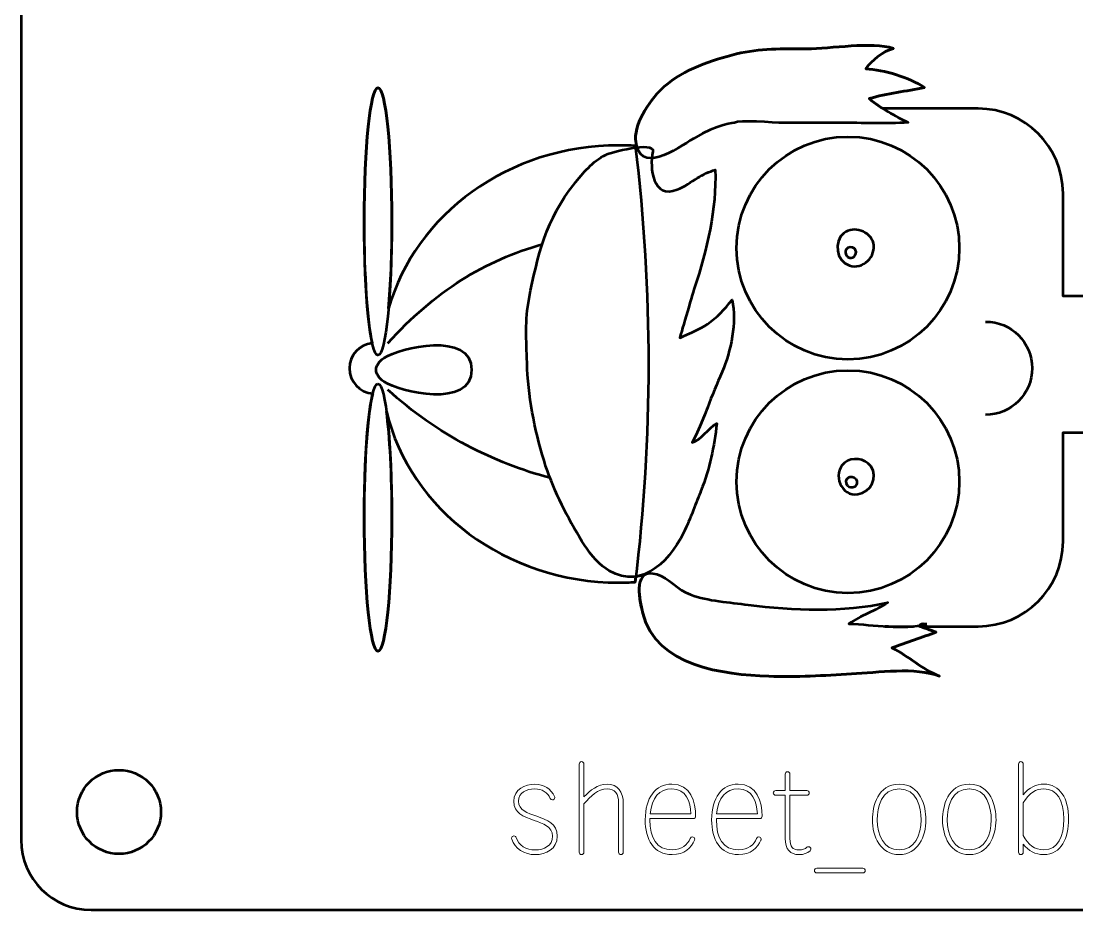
# Model space of a CAD drawing. Header units: centimetres. Extents: x -10.5 to 10.4, y -14.9 to 14.9.
# Drawn here: x -10.5 to -2.95, y -14.95 to -8.59 of the extents above; entities that cross this region are included whole.
import ezdxf

# ---------------------------------------------------------------- set-up
doc = ezdxf.new("R2010")
doc.units = ezdxf.units.CM
doc.header["$MEASUREMENT"] = 0
doc.layers.add('Layer 1', color=7, linetype='Continuous')

msp = doc.modelspace()

# ---------------------------------------------------------------- linework, layer by layer
at = {"layer": 'Layer 1', "lineweight": 53}
msp.add_ellipse((-9.8, -14.25), major_axis=(0, 0.3), ratio=1, dxfattribs=at)
at = {"layer": 'Layer 1', "color": 1, "lineweight": 53}
msp.add_open_spline([(-10.5, -14.45), (-10.5, -14.45), (-10.5, 14.45), (-10.5, 14.45), (-10.5, 14.45), (-10.5, 14.72614), (-10.27614, 14.95), (-10, 14.95), (-10, 14.95), (-10, 14.95), (9.9, 14.95), (9.9, 14.95), (9.9, 14.95), (10.17614, 14.95), (10.4, 14.72614), (10.4, 14.45), (10.4, 14.45), (10.4, 14.45), (10.4, -14.45), (10.4, -14.45), (10.4, -14.45), (10.4, -14.72614), (10.17614, -14.95), (9.9, -14.95), (9.9, -14.95), (9.9, -14.95), (-10, -14.95), (-10, -14.95), (-10, -14.95), (-10.27614, -14.95), (-10.5, -14.72614), (-10.5, -14.45)], degree=3, knots=[0, 0, 0, 0, 0.1111111, 0.1111111, 0.1111111, 0.1111111, 0.2222222, 0.2222222, 0.2222222, 0.2222222, 0.3333333, 0.3333333, 0.3333333, 0.3333333, 0.4444444, 0.4444444, 0.4444444, 0.4444444, 0.5555556, 0.5555556, 0.5555556, 0.5555556, 0.6666667, 0.6666667, 0.6666667, 0.6666667, 0.7777778, 0.7777778, 0.7777778, 0.7777778, 1, 1, 1, 1], dxfattribs=at)
at = {"layer": 'Layer 1', "color": 3, "lineweight": 53}
msp.add_open_spline([(-1.30173, -9.34799), (-1.30173, -9.34799), (-1.30173, -12.74799), (-1.30173, -12.74799), (-1.30173, -12.74799), (-1.30173, -13.02413), (-1.52559, -13.24799), (-1.80173, -13.24799), (-1.80173, -13.24799), (-1.80173, -13.24799), (-2.20173, -13.24799), (-2.20173, -13.24799), (-2.20173, -13.24799), (-2.47787, -13.24799), (-2.70173, -13.02413), (-2.70173, -12.74799), (-2.70173, -12.74799), (-2.70173, -12.74799), (-2.70173, -11.53549), (-2.70173, -11.53549), (-2.70173, -11.53549), (-2.70173, -11.53549), (-3.04872, -11.53549), (-3.04872, -11.53549), (-3.04872, -11.53549), (-3.04872, -11.53549), (-3.04872, -12.31599), (-3.04872, -12.31599), (-3.04872, -12.31599), (-3.04872, -12.64971), (-3.32178, -12.92277), (-3.65549, -12.92277), (-3.65549, -12.92277), (-3.65549, -12.92277), (-4.07274, -12.92277), (-4.07274, -12.92277), (-4.07274, -12.92277), (-4.04008, -12.93411), (-3.99475, -12.95024), (-3.95704, -12.96398), (-3.95704, -12.96398), (-4.05075, -13.00056), (-4.17067, -13.03661), (-4.27203, -13.07547), (-4.27203, -13.07547), (-4.15416, -13.13609), (-4.05706, -13.23005), (-3.93164, -13.27879), (-3.93164, -13.27879), (-4.10218, -13.21251), (-4.37587, -13.25238), (-4.56068, -13.26297), (-4.56068, -13.26297), (-4.75793, -13.27423), (-4.95549, -13.28632), (-5.15311, -13.27929), (-5.15311, -13.27929), (-5.48112, -13.26759), (-5.9561, -13.21104), (-6.05388, -12.82936), (-6.05388, -12.82936), (-6.08168, -12.72087), (-6.10944, -12.55372), (-6.00692, -12.54351), (-6.00692, -12.54351), (-6.00692, -12.54351), (-6.01014, -12.53546), (-6.01014, -12.53546), (-6.01014, -12.53546), (-6.03979, -12.55098), (-6.07091, -12.5618), (-6.10321, -12.56676), (-6.10321, -12.56676), (-6.10321, -12.56676), (-6.10785, -12.60609), (-6.10785, -12.60609), (-6.10785, -12.60609), (-6.14647, -12.60847), (-6.18564, -12.60979), (-6.22506, -12.60979), (-6.22506, -12.60979), (-7.03822, -12.60979), (-7.7181, -12.08643), (-7.88716, -11.38657), (-7.88716, -11.38657), (-7.86352, -11.56134), (-7.84828, -11.83569), (-7.84828, -12.14424), (-7.84828, -12.14424), (-7.84828, -12.67216), (-7.89287, -13.10015), (-7.9479, -13.10015), (-7.9479, -13.10015), (-8.00294, -13.10015), (-8.04752, -12.67216), (-8.04752, -12.14424), (-8.04752, -12.14424), (-8.04752, -11.74288), (-8.02174, -11.39935), (-7.98521, -11.25768), (-7.98521, -11.25768), (-8.07852, -11.25054), (-8.15201, -11.17255), (-8.15201, -11.07741), (-8.15201, -11.07741), (-8.15201, -10.98363), (-8.08063, -10.90655), (-7.98925, -10.8975), (-7.98925, -10.8975), (-8.02364, -10.7468), (-8.04752, -10.41397), (-8.04752, -10.02757), (-8.04752, -10.02757), (-8.04752, -9.49964), (-8.00294, -9.07169), (-7.9479, -9.07169), (-7.9479, -9.07169), (-7.89287, -9.07169), (-7.84828, -9.49964), (-7.84828, -10.02757), (-7.84828, -10.02757), (-7.84828, -10.26529), (-7.85733, -10.48273), (-7.87229, -10.64996), (-7.87229, -10.64996), (-7.68109, -9.97867), (-7.0161, -9.48321), (-6.22506, -9.48321), (-6.22506, -9.48321), (-6.18564, -9.48321), (-6.14647, -9.48452), (-6.10785, -9.48692), (-6.10785, -9.48692), (-6.10785, -9.48692), (-6.10634, -9.49943), (-6.10634, -9.49943), (-6.10634, -9.49943), (-6.10251, -9.49891), (-6.09873, -9.49844), (-6.09498, -9.49799), (-6.09498, -9.49799), (-6.10011, -9.48146), (-6.10361, -9.4619), (-6.10524, -9.43889), (-6.10524, -9.43889), (-6.114, -9.31484), (-5.98925, -9.14075), (-5.90058, -9.06278), (-5.90058, -9.06278), (-5.76027, -8.93941), (-5.56326, -8.87387), (-5.38306, -8.82923), (-5.38306, -8.82923), (-5.22132, -8.78919), (-5.04879, -8.79285), (-4.88184, -8.79285), (-4.88184, -8.79285), (-4.70754, -8.79285), (-4.41786, -8.73988), (-4.26103, -8.7897), (-4.26103, -8.7897), (-4.33613, -8.81198), (-4.41739, -8.87357), (-4.46012, -8.93702), (-4.46012, -8.93702), (-4.32533, -8.94413), (-4.15063, -8.99663), (-4.03885, -9.0687), (-4.03885, -9.0687), (-4.16923, -9.09677), (-4.30627, -9.11204), (-4.43644, -9.14908), (-4.43644, -9.14908), (-4.4056, -9.17411), (-4.37174, -9.19798), (-4.33655, -9.22037), (-4.33655, -9.22037), (-4.33655, -9.22037), (-3.65549, -9.22037), (-3.65549, -9.22037), (-3.65549, -9.22037), (-3.32178, -9.22037), (-3.04872, -9.49341), (-3.04872, -9.82714), (-3.04872, -9.82714), (-3.04872, -9.82714), (-3.04872, -10.5605), (-3.04872, -10.5605), (-3.04872, -10.5605), (-3.04872, -10.5605), (-2.70173, -10.5605), (-2.70173, -10.5605), (-2.70173, -10.5605), (-2.70173, -10.5605), (-2.70173, -9.34799), (-2.70173, -9.34799), (-2.70173, -9.34799), (-2.70173, -9.07185), (-2.47787, -8.84799), (-2.20173, -8.84799), (-2.20173, -8.84799), (-2.20173, -8.84799), (-1.80173, -8.84799), (-1.80173, -8.84799), (-1.80173, -8.84799), (-1.52559, -8.84799), (-1.30173, -9.07185), (-1.30173, -9.34799)], degree=3, knots=[0, 0, 0, 0, 0.0188679, 0.0188679, 0.0188679, 0.0188679, 0.0377358, 0.0377358, 0.0377358, 0.0377358, 0.0566038, 0.0566038, 0.0566038, 0.0566038, 0.0754717, 0.0754717, 0.0754717, 0.0754717, 0.0943396, 0.0943396, 0.0943396, 0.0943396, 0.1132075, 0.1132075, 0.1132075, 0.1132075, 0.1320755, 0.1320755, 0.1320755, 0.1320755, 0.1509434, 0.1509434, 0.1509434, 0.1509434, 0.1698113, 0.1698113, 0.1698113, 0.1698113, 0.1886792, 0.1886792, 0.1886792, 0.1886792, 0.2075472, 0.2075472, 0.2075472, 0.2075472, 0.2264151, 0.2264151, 0.2264151, 0.2264151, 0.245283, 0.245283, 0.245283, 0.245283, 0.2641509, 0.2641509, 0.2641509, 0.2641509, 0.2830189, 0.2830189, 0.2830189, 0.2830189, 0.3018868, 0.3018868, 0.3018868, 0.3018868, 0.3207547, 0.3207547, 0.3207547, 0.3207547, 0.3396226, 0.3396226, 0.3396226, 0.3396226, 0.3584906, 0.3584906, 0.3584906, 0.3584906, 0.3773585, 0.3773585, 0.3773585, 0.3773585, 0.3962264, 0.3962264, 0.3962264, 0.3962264, 0.4150943, 0.4150943, 0.4150943, 0.4150943, 0.4339623, 0.4339623, 0.4339623, 0.4339623, 0.4528302, 0.4528302, 0.4528302, 0.4528302, 0.4716981, 0.4716981, 0.4716981, 0.4716981, 0.490566, 0.490566, 0.490566, 0.490566, 0.509434, 0.509434, 0.509434, 0.509434, 0.5283019, 0.5283019, 0.5283019, 0.5283019, 0.5471698, 0.5471698, 0.5471698, 0.5471698, 0.5660377, 0.5660377, 0.5660377, 0.5660377, 0.5849057, 0.5849057, 0.5849057, 0.5849057, 0.6037736, 0.6037736, 0.6037736, 0.6037736, 0.6226415, 0.6226415, 0.6226415, 0.6226415, 0.6415094, 0.6415094, 0.6415094, 0.6415094, 0.6603774, 0.6603774, 0.6603774, 0.6603774, 0.6792453, 0.6792453, 0.6792453, 0.6792453, 0.6981132, 0.6981132, 0.6981132, 0.6981132, 0.7169811, 0.7169811, 0.7169811, 0.7169811, 0.7358491, 0.7358491, 0.7358491, 0.7358491, 0.754717, 0.754717, 0.754717, 0.754717, 0.7735849, 0.7735849, 0.7735849, 0.7735849, 0.7924528, 0.7924528, 0.7924528, 0.7924528, 0.8113208, 0.8113208, 0.8113208, 0.8113208, 0.8301887, 0.8301887, 0.8301887, 0.8301887, 0.8490566, 0.8490566, 0.8490566, 0.8490566, 0.8679245, 0.8679245, 0.8679245, 0.8679245, 0.8867925, 0.8867925, 0.8867925, 0.8867925, 0.9056604, 0.9056604, 0.9056604, 0.9056604, 0.9245283, 0.9245283, 0.9245283, 0.9245283, 0.9433962, 0.9433962, 0.9433962, 0.9433962, 0.9622642, 0.9622642, 0.9622642, 0.9622642, 1, 1, 1, 1], dxfattribs=at)
at = {"layer": 'Layer 1', "color": 5, "lineweight": 53}
for points, knots in [([(-5.39891, -9.32201), (-5.36499, -9.29919), (-5.13094, -9.32201), (-5.04054, -9.32201), (-5.04054, -9.32201), (-5.04054, -9.32201), (-4.64485, -9.32201), (-4.64485, -9.32201), (-4.64485, -9.32201), (-4.48255, -9.32201), (-4.31653, -9.33057), (-4.15524, -9.31929), (-4.15524, -9.31929), (-4.24906, -9.27521), (-4.35359, -9.21629), (-4.43644, -9.14908), (-4.43644, -9.14908), (-4.30627, -9.11204), (-4.16923, -9.09677), (-4.03885, -9.0687), (-4.03885, -9.0687), (-4.15063, -8.99663), (-4.32533, -8.94413), (-4.46012, -8.93702), (-4.46012, -8.93702), (-4.41739, -8.87357), (-4.33613, -8.81198), (-4.26103, -8.7897), (-4.26103, -8.7897), (-4.41786, -8.73988), (-4.70754, -8.79285), (-4.88184, -8.79285), (-4.88184, -8.79285), (-5.04879, -8.79285), (-5.22132, -8.78919), (-5.38306, -8.82923), (-5.38306, -8.82923), (-5.56326, -8.87387), (-5.76027, -8.93941), (-5.90058, -9.06278), (-5.90058, -9.06278), (-5.98925, -9.14075), (-6.114, -9.31484), (-6.10524, -9.43889), (-6.10524, -9.43889), (-6.08627, -9.70723), (-5.8124, -9.50952), (-5.69008, -9.43394), (-5.69008, -9.43394), (-5.518, -9.32762), (-5.39434, -9.32467), (-5.39891, -9.32201)], [0, 0, 0, 0, 0.0714286, 0.0714286, 0.0714286, 0.0714286, 0.1428571, 0.1428571, 0.1428571, 0.1428571, 0.2142857, 0.2142857, 0.2142857, 0.2142857, 0.2857143, 0.2857143, 0.2857143, 0.2857143, 0.3571429, 0.3571429, 0.3571429, 0.3571429, 0.4285714, 0.4285714, 0.4285714, 0.4285714, 0.5, 0.5, 0.5, 0.5, 0.5714286, 0.5714286, 0.5714286, 0.5714286, 0.6428571, 0.6428571, 0.6428571, 0.6428571, 0.7142857, 0.7142857, 0.7142857, 0.7142857, 0.7857143, 0.7857143, 0.7857143, 0.7857143, 0.8571429, 0.8571429, 0.8571429, 0.8571429, 1, 1, 1, 1]), ([(-7.9479, -9.07169), (-8.00294, -9.07169), (-8.04752, -9.49964), (-8.04752, -10.02757), (-8.04752, -10.02757), (-8.04752, -10.55549), (-8.00294, -10.98348), (-7.9479, -10.98348), (-7.9479, -10.98348), (-7.89287, -10.98348), (-7.84828, -10.55549), (-7.84828, -10.02757), (-7.84828, -10.02757), (-7.84828, -9.49964), (-7.89287, -9.07169), (-7.9479, -9.07169)], [0, 0, 0, 0, 0.2, 0.2, 0.2, 0.2, 0.4, 0.4, 0.4, 0.4, 0.6, 0.6, 0.6, 0.6, 1, 1, 1, 1]), ([(-4.58674, -9.42129), (-5.02647, -9.42129), (-5.38294, -9.77777), (-5.38294, -10.21751), (-5.38294, -10.21751), (-5.38294, -10.65725), (-5.02647, -11.01375), (-4.58674, -11.01375), (-4.58674, -11.01375), (-4.147, -11.01375), (-3.79052, -10.65725), (-3.79052, -10.21751), (-3.79052, -10.21751), (-3.79052, -9.77777), (-4.147, -9.42129), (-4.58674, -9.42129)], [0, 0, 0, 0, 0.2, 0.2, 0.2, 0.2, 0.4, 0.4, 0.4, 0.4, 0.6, 0.6, 0.6, 0.6, 1, 1, 1, 1]), ([(-5.59065, -10.76177), (-5.62775, -10.78886), (-5.78976, -10.85988), (-5.78976, -10.85988), (-5.78976, -10.85988), (-5.78976, -10.85988), (-5.70305, -10.55821), (-5.68379, -10.5002), (-5.68379, -10.5002), (-5.59515, -10.23354), (-5.52522, -9.93881), (-5.53584, -9.6579), (-5.53584, -9.6579), (-5.5796, -9.67158), (-5.62314, -9.6923), (-5.66256, -9.71614), (-5.66256, -9.71614), (-5.70954, -9.74453), (-5.75577, -9.77977), (-5.80735, -9.79958), (-5.80735, -9.79958), (-5.98266, -9.86701), (-6.00798, -9.64952), (-5.98263, -9.52709), (-5.98263, -9.52709), (-5.96604, -9.44711), (-6.29696, -9.53797), (-6.31953, -9.54994), (-6.31953, -9.54994), (-6.41526, -9.60074), (-6.47893, -9.67784), (-6.5457, -9.7607), (-6.5457, -9.7607), (-6.74318, -10.00599), (-6.80901, -10.27687), (-6.86735, -10.57847), (-6.86735, -10.57847), (-6.89717, -10.73261), (-6.88611, -10.87967), (-6.88206, -11.03568), (-6.88206, -11.03568), (-6.87584, -11.27446), (-6.82993, -11.50869), (-6.76023, -11.73761), (-6.76023, -11.73761), (-6.70109, -11.93182), (-6.60975, -12.11097), (-6.50635, -12.28485), (-6.50635, -12.28485), (-6.46184, -12.35967), (-6.41034, -12.4387), (-6.34128, -12.49298), (-6.34128, -12.49298), (-6.09405, -12.68712), (-5.874, -12.47864), (-5.76364, -12.2545), (-5.76364, -12.2545), (-5.71136, -12.14829), (-5.67135, -12.03585), (-5.6386, -11.95349), (-5.6386, -11.95349), (-5.57399, -11.79093), (-5.54529, -11.639), (-5.52489, -11.4712), (-5.52489, -11.4712), (-5.59018, -11.51071), (-5.63274, -11.58608), (-5.70144, -11.60892), (-5.70144, -11.60892), (-5.69522, -11.60685), (-5.59939, -11.38378), (-5.59086, -11.35918), (-5.59086, -11.35918), (-5.56071, -11.27211), (-5.52287, -11.18796), (-5.48715, -11.10311), (-5.48715, -11.10311), (-5.42484, -10.955), (-5.37983, -10.75122), (-5.41484, -10.58678), (-5.41484, -10.58678), (-5.46919, -10.65668), (-5.52573, -10.71431), (-5.59065, -10.76177)], [0, 0, 0, 0, 0.0454545, 0.0454545, 0.0454545, 0.0454545, 0.0909091, 0.0909091, 0.0909091, 0.0909091, 0.1363636, 0.1363636, 0.1363636, 0.1363636, 0.1818182, 0.1818182, 0.1818182, 0.1818182, 0.2272727, 0.2272727, 0.2272727, 0.2272727, 0.2727273, 0.2727273, 0.2727273, 0.2727273, 0.3181818, 0.3181818, 0.3181818, 0.3181818, 0.3636364, 0.3636364, 0.3636364, 0.3636364, 0.4090909, 0.4090909, 0.4090909, 0.4090909, 0.4545455, 0.4545455, 0.4545455, 0.4545455, 0.5, 0.5, 0.5, 0.5, 0.5454545, 0.5454545, 0.5454545, 0.5454545, 0.5909091, 0.5909091, 0.5909091, 0.5909091, 0.6363636, 0.6363636, 0.6363636, 0.6363636, 0.6818182, 0.6818182, 0.6818182, 0.6818182, 0.7272727, 0.7272727, 0.7272727, 0.7272727, 0.7727273, 0.7727273, 0.7727273, 0.7727273, 0.8181818, 0.8181818, 0.8181818, 0.8181818, 0.8636364, 0.8636364, 0.8636364, 0.8636364, 0.9090909, 0.9090909, 0.9090909, 0.9090909, 1, 1, 1, 1]), ([(-4.49266, -10.09412), (-4.45147, -10.10801), (-4.41609, -10.13923), (-4.40485, -10.18157), (-4.40485, -10.18157), (-4.38029, -10.27396), (-4.48174, -10.3773), (-4.57613, -10.34172), (-4.57613, -10.34172), (-4.67287, -10.31285), (-4.691, -10.16916), (-4.61548, -10.1105), (-4.61548, -10.1105), (-4.5809, -10.08365), (-4.53386, -10.08023), (-4.49266, -10.09412)], [0, 0, 0, 0, 0.2, 0.2, 0.2, 0.2, 0.4, 0.4, 0.4, 0.4, 0.6, 0.6, 0.6, 0.6, 1, 1, 1, 1]), ([(-4.59569, -10.27245), (-4.60549, -10.25942), (-4.60834, -10.24091), (-4.59905, -10.22696), (-4.59905, -10.22696), (-4.58627, -10.20779), (-4.55722, -10.20522), (-4.54066, -10.22096), (-4.54066, -10.22096), (-4.52785, -10.23314), (-4.5251, -10.2545), (-4.53438, -10.26954), (-4.53438, -10.26954), (-4.54058, -10.27954), (-4.55169, -10.28599), (-4.56325, -10.28742), (-4.56325, -10.28742), (-4.57654, -10.28906), (-4.58772, -10.28303), (-4.59569, -10.27245)], [0, 0, 0, 0, 0.1666667, 0.1666667, 0.1666667, 0.1666667, 0.3333333, 0.3333333, 0.3333333, 0.3333333, 0.5, 0.5, 0.5, 0.5, 0.6666667, 0.6666667, 0.6666667, 0.6666667, 1, 1, 1, 1]), ([(-7.90298, -11.17497), (-7.7946, -11.24815), (-7.27902, -11.36891), (-7.27902, -11.08845), (-7.27902, -11.08845), (-7.27902, -10.80796), (-7.7946, -10.92874), (-7.90298, -11.0019), (-7.90298, -11.0019), (-7.94325, -11.0291), (-7.96108, -11.0623), (-7.96108, -11.08845), (-7.96108, -11.08845), (-7.96108, -11.11456), (-7.94325, -11.14776), (-7.90298, -11.17497)], [0, 0, 0, 0, 0.2, 0.2, 0.2, 0.2, 0.4, 0.4, 0.4, 0.4, 0.6, 0.6, 0.6, 0.6, 1, 1, 1, 1]), ([(-4.58674, -11.0922), (-5.02647, -11.0922), (-5.38294, -11.44867), (-5.38294, -11.8884), (-5.38294, -11.8884), (-5.38294, -12.32814), (-5.02647, -12.68464), (-4.58674, -12.68464), (-4.58674, -12.68464), (-4.147, -12.68464), (-3.79052, -12.32814), (-3.79052, -11.8884), (-3.79052, -11.8884), (-3.79052, -11.44867), (-4.147, -11.0922), (-4.58674, -11.0922)], [0, 0, 0, 0, 0.2, 0.2, 0.2, 0.2, 0.4, 0.4, 0.4, 0.4, 0.6, 0.6, 0.6, 0.6, 1, 1, 1, 1]), ([(-7.9479, -11.18835), (-8.00294, -11.18835), (-8.04752, -11.61631), (-8.04752, -12.14424), (-8.04752, -12.14424), (-8.04752, -12.67216), (-8.00294, -13.10015), (-7.9479, -13.10015), (-7.9479, -13.10015), (-7.89287, -13.10015), (-7.84828, -12.67216), (-7.84828, -12.14424), (-7.84828, -12.14424), (-7.84828, -11.61631), (-7.89287, -11.18835), (-7.9479, -11.18835)], [0, 0, 0, 0, 0.2, 0.2, 0.2, 0.2, 0.4, 0.4, 0.4, 0.4, 0.6, 0.6, 0.6, 0.6, 1, 1, 1, 1]), ([(-4.42388, -11.77821), (-4.36729, -11.85719), (-4.42313, -11.96286), (-4.5155, -11.97854), (-4.5155, -11.97854), (-4.63522, -11.99889), (-4.70164, -11.83123), (-4.61235, -11.75427), (-4.61235, -11.75427), (-4.55848, -11.70789), (-4.46563, -11.71998), (-4.42388, -11.77821)], [0, 0, 0, 0, 0.25, 0.25, 0.25, 0.25, 0.5, 0.5, 0.5, 0.5, 1, 1, 1, 1]), ([(-4.57373, -11.85384), (-4.59148, -11.85876), (-4.6049, -11.87712), (-4.59823, -11.90141), (-4.59823, -11.90141), (-4.58476, -11.95047), (-4.51261, -11.93367), (-4.52243, -11.88268), (-4.52243, -11.88268), (-4.52692, -11.8595), (-4.55351, -11.84823), (-4.57373, -11.85384)], [0, 0, 0, 0, 0.25, 0.25, 0.25, 0.25, 0.5, 0.5, 0.5, 0.5, 1, 1, 1, 1]), ([(-4.02308, -12.90712), (-4.19905, -12.9516), (-4.40059, -12.90903), (-4.57952, -12.90447), (-4.57952, -12.90447), (-4.50026, -12.84431), (-4.38643, -12.81204), (-4.30176, -12.753), (-4.30176, -12.753), (-4.62032, -12.82087), (-4.97891, -12.81042), (-5.30032, -12.76872), (-5.30032, -12.76872), (-5.43405, -12.75136), (-5.58642, -12.74112), (-5.71406, -12.69581), (-5.71406, -12.69581), (-5.80005, -12.66524), (-5.87294, -12.57165), (-5.95486, -12.5493), (-5.95486, -12.5493), (-6.11736, -12.50495), (-6.08564, -12.70543), (-6.05388, -12.82936), (-6.05388, -12.82936), (-5.9561, -13.21104), (-5.48112, -13.26759), (-5.15311, -13.27929), (-5.15311, -13.27929), (-4.95549, -13.28632), (-4.75793, -13.27423), (-4.56068, -13.26297), (-4.56068, -13.26297), (-4.37587, -13.25238), (-4.10218, -13.21251), (-3.93164, -13.27879), (-3.93164, -13.27879), (-4.05706, -13.23005), (-4.15416, -13.13609), (-4.27203, -13.07547), (-4.27203, -13.07547), (-4.17067, -13.03661), (-4.05075, -13.00056), (-3.95704, -12.96398), (-3.95704, -12.96398), (-3.99757, -12.94921), (-4.04692, -12.93168), (-4.07986, -12.9203), (-4.07986, -12.9203), (-4.07014, -12.90564), (-4.05562, -12.90122), (-4.03631, -12.90712), (-4.03631, -12.90712), (-4.03631, -12.90712), (-4.02308, -12.90712), (-4.02308, -12.90712)], [0, 0, 0, 0, 0.0666667, 0.0666667, 0.0666667, 0.0666667, 0.1333333, 0.1333333, 0.1333333, 0.1333333, 0.2, 0.2, 0.2, 0.2, 0.2666667, 0.2666667, 0.2666667, 0.2666667, 0.3333333, 0.3333333, 0.3333333, 0.3333333, 0.4, 0.4, 0.4, 0.4, 0.4666667, 0.4666667, 0.4666667, 0.4666667, 0.5333333, 0.5333333, 0.5333333, 0.5333333, 0.6, 0.6, 0.6, 0.6, 0.6666667, 0.6666667, 0.6666667, 0.6666667, 0.7333333, 0.7333333, 0.7333333, 0.7333333, 0.8, 0.8, 0.8, 0.8, 0.8666667, 0.8666667, 0.8666667, 0.8666667, 1, 1, 1, 1])]:
    msp.add_open_spline(points, degree=3, knots=knots, dxfattribs=at)
for points in [[(-6.10785, -9.48692), (-5.98149, -10.52942), (-5.98411, -11.56908), (-6.10785, -12.60609)], [(-7.87635, -10.89661), (-7.54328, -10.52802), (-7.17927, -10.30267), (-6.7732, -10.19093)], [(-3.6031, -10.744), (-3.41897, -10.744), (-3.26971, -10.89326), (-3.26971, -11.07738)], [(-3.26971, -11.0768), (-3.26971, -11.26092), (-3.41897, -11.41017), (-3.6031, -11.41017)], [(-6.71756, -11.86156), (-7.11867, -11.75334), (-7.52372, -11.55399), (-7.87633, -11.23109)]]:
    msp.add_open_spline(points, degree=3, dxfattribs=at)
at = {"layer": 'Layer 1', "lineweight": 53}
msp.add_open_spline([(-4.11764, -12.92277), (-4.11764, -12.92277), (-4.32283, -12.92277), (-4.32283, -12.92277), (-4.32283, -12.92277), (-4.25314, -12.92758), (-4.18381, -12.9297), (-4.11764, -12.92277)], degree=3, knots=[0, 0, 0, 0, 0.3333333, 0.3333333, 0.3333333, 0.3333333, 1, 1, 1, 1], dxfattribs=at)
at = {"layer": 'Layer 1', "color": 5, "lineweight": 9}
for points, knots in [([(-6.49227, -14.5548), (-6.48295, -14.5548), (-6.47533, -14.54718), (-6.47533, -14.53787), (-6.47533, -14.53787), (-6.47533, -14.53787), (-6.47533, -14.19243), (-6.47533, -14.19243), (-6.47533, -14.19243), (-6.42538, -14.1357), (-6.37543, -14.0849), (-6.30939, -14.0849), (-6.30939, -14.0849), (-6.25266, -14.0849), (-6.22726, -14.11877), (-6.22726, -14.1865), (-6.22726, -14.1865), (-6.22726, -14.1865), (-6.22726, -14.53787), (-6.22726, -14.53787), (-6.22726, -14.53787), (-6.22726, -14.54718), (-6.21964, -14.5548), (-6.21033, -14.5548), (-6.21033, -14.5548), (-6.20101, -14.5548), (-6.19339, -14.54718), (-6.19339, -14.53787), (-6.19339, -14.53787), (-6.19339, -14.53787), (-6.19339, -14.1865), (-6.19339, -14.1865), (-6.19339, -14.1865), (-6.19339, -14.10522), (-6.23319, -14.05103), (-6.30939, -14.05103), (-6.30939, -14.05103), (-6.37712, -14.05103), (-6.42961, -14.09421), (-6.47533, -14.14248), (-6.47533, -14.14248), (-6.47533, -14.14248), (-6.47533, -13.9071), (-6.47533, -13.9071), (-6.47533, -13.9071), (-6.47533, -13.89779), (-6.48295, -13.89017), (-6.49227, -13.89017), (-6.49227, -13.89017), (-6.50158, -13.89017), (-6.5092, -13.89779), (-6.5092, -13.9071), (-6.5092, -13.9071), (-6.5092, -13.9071), (-6.5092, -14.53787), (-6.5092, -14.53787), (-6.5092, -14.53787), (-6.5092, -14.54718), (-6.50158, -14.5548), (-6.49227, -14.5548)], [0, 0, 0, 0, 0.0625, 0.0625, 0.0625, 0.0625, 0.125, 0.125, 0.125, 0.125, 0.1875, 0.1875, 0.1875, 0.1875, 0.25, 0.25, 0.25, 0.25, 0.3125, 0.3125, 0.3125, 0.3125, 0.375, 0.375, 0.375, 0.375, 0.4375, 0.4375, 0.4375, 0.4375, 0.5, 0.5, 0.5, 0.5, 0.5625, 0.5625, 0.5625, 0.5625, 0.625, 0.625, 0.625, 0.625, 0.6875, 0.6875, 0.6875, 0.6875, 0.75, 0.75, 0.75, 0.75, 0.8125, 0.8125, 0.8125, 0.8125, 0.875, 0.875, 0.875, 0.875, 1, 1, 1, 1]), ([(-3.35028, -14.5548), (-3.34096, -14.5548), (-3.33334, -14.54718), (-3.33334, -14.53787), (-3.33334, -14.53787), (-3.33334, -14.53787), (-3.33334, -14.4803), (-3.33334, -14.4803), (-3.33334, -14.4803), (-3.29609, -14.52686), (-3.24698, -14.5548), (-3.18687, -14.5548), (-3.18687, -14.5548), (-3.05902, -14.5548), (-3.00907, -14.43119), (-3.00907, -14.30165), (-3.00907, -14.30165), (-3.00907, -14.15264), (-3.07088, -14.05103), (-3.18602, -14.05103), (-3.18602, -14.05103), (-3.24021, -14.05103), (-3.29016, -14.07389), (-3.33334, -14.12639), (-3.33334, -14.12639), (-3.33334, -14.12639), (-3.33334, -13.9071), (-3.33334, -13.9071), (-3.33334, -13.9071), (-3.33334, -13.89779), (-3.34096, -13.89017), (-3.35028, -13.89017), (-3.35028, -13.89017), (-3.35959, -13.89017), (-3.36721, -13.89779), (-3.36721, -13.9071), (-3.36721, -13.9071), (-3.36721, -13.9071), (-3.36721, -14.53787), (-3.36721, -14.53787), (-3.36721, -14.53787), (-3.36721, -14.54718), (-3.35959, -14.5548), (-3.35028, -14.5548)], [0, 0, 0, 0, 0.0833333, 0.0833333, 0.0833333, 0.0833333, 0.1666667, 0.1666667, 0.1666667, 0.1666667, 0.25, 0.25, 0.25, 0.25, 0.3333333, 0.3333333, 0.3333333, 0.3333333, 0.4166667, 0.4166667, 0.4166667, 0.4166667, 0.5, 0.5, 0.5, 0.5, 0.5833333, 0.5833333, 0.5833333, 0.5833333, 0.6666667, 0.6666667, 0.6666667, 0.6666667, 0.75, 0.75, 0.75, 0.75, 0.8333333, 0.8333333, 0.8333333, 0.8333333, 1, 1, 1, 1]), ([(-4.93693, -14.5548), (-4.90391, -14.5548), (-4.87597, -14.5438), (-4.85819, -14.52771), (-4.85819, -14.52771), (-4.85481, -14.52432), (-4.85227, -14.52009), (-4.85227, -14.51501), (-4.85227, -14.51501), (-4.85227, -14.5057), (-4.85989, -14.49808), (-4.8692, -14.49808), (-4.8692, -14.49808), (-4.87343, -14.49808), (-4.87767, -14.49977), (-4.88021, -14.50231), (-4.88021, -14.50231), (-4.89375, -14.51416), (-4.91153, -14.52094), (-4.93693, -14.52094), (-4.93693, -14.52094), (-4.98265, -14.52094), (-5.00213, -14.50146), (-5.00213, -14.43881), (-5.00213, -14.43881), (-5.00213, -14.43881), (-5.00213, -14.13062), (-5.00213, -14.13062), (-5.00213, -14.13062), (-5.00213, -14.13062), (-4.88105, -14.13062), (-4.88105, -14.13062), (-4.88105, -14.13062), (-4.87174, -14.13062), (-4.86412, -14.123), (-4.86412, -14.11369), (-4.86412, -14.11369), (-4.86412, -14.10437), (-4.87174, -14.09675), (-4.88105, -14.09675), (-4.88105, -14.09675), (-4.88105, -14.09675), (-5.00213, -14.09675), (-5.00213, -14.09675), (-5.00213, -14.09675), (-5.00213, -14.09675), (-5.00213, -13.97907), (-5.00213, -13.97907), (-5.00213, -13.97907), (-5.00213, -13.96975), (-5.00975, -13.96213), (-5.01906, -13.96213), (-5.01906, -13.96213), (-5.02837, -13.96213), (-5.03599, -13.96975), (-5.03599, -13.97907), (-5.03599, -13.97907), (-5.03599, -13.97907), (-5.03599, -14.09675), (-5.03599, -14.09675), (-5.03599, -14.09675), (-5.03599, -14.09675), (-5.10373, -14.09675), (-5.10373, -14.09675), (-5.10373, -14.09675), (-5.11304, -14.09675), (-5.12066, -14.10437), (-5.12066, -14.11369), (-5.12066, -14.11369), (-5.12066, -14.123), (-5.11304, -14.13062), (-5.10373, -14.13062), (-5.10373, -14.13062), (-5.10373, -14.13062), (-5.03599, -14.13062), (-5.03599, -14.13062), (-5.03599, -14.13062), (-5.03599, -14.13062), (-5.03599, -14.43881), (-5.03599, -14.43881), (-5.03599, -14.43881), (-5.03599, -14.51755), (-4.99874, -14.5548), (-4.93693, -14.5548)], [0, 0, 0, 0, 0.0454545, 0.0454545, 0.0454545, 0.0454545, 0.0909091, 0.0909091, 0.0909091, 0.0909091, 0.1363636, 0.1363636, 0.1363636, 0.1363636, 0.1818182, 0.1818182, 0.1818182, 0.1818182, 0.2272727, 0.2272727, 0.2272727, 0.2272727, 0.2727273, 0.2727273, 0.2727273, 0.2727273, 0.3181818, 0.3181818, 0.3181818, 0.3181818, 0.3636364, 0.3636364, 0.3636364, 0.3636364, 0.4090909, 0.4090909, 0.4090909, 0.4090909, 0.4545455, 0.4545455, 0.4545455, 0.4545455, 0.5, 0.5, 0.5, 0.5, 0.5454545, 0.5454545, 0.5454545, 0.5454545, 0.5909091, 0.5909091, 0.5909091, 0.5909091, 0.6363636, 0.6363636, 0.6363636, 0.6363636, 0.6818182, 0.6818182, 0.6818182, 0.6818182, 0.7272727, 0.7272727, 0.7272727, 0.7272727, 0.7727273, 0.7727273, 0.7727273, 0.7727273, 0.8181818, 0.8181818, 0.8181818, 0.8181818, 0.8636364, 0.8636364, 0.8636364, 0.8636364, 0.9090909, 0.9090909, 0.9090909, 0.9090909, 1, 1, 1, 1]), ([(-6.82332, -14.5548), (-6.74881, -14.5548), (-6.66584, -14.51586), (-6.66584, -14.42357), (-6.66584, -14.42357), (-6.66584, -14.33213), (-6.73527, -14.30758), (-6.81909, -14.27794), (-6.81909, -14.27794), (-6.87666, -14.25762), (-6.9427, -14.2373), (-6.9427, -14.1738), (-6.9427, -14.1738), (-6.9427, -14.1103), (-6.88513, -14.0849), (-6.82755, -14.0849), (-6.82755, -14.0849), (-6.77337, -14.0849), (-6.73527, -14.10945), (-6.71664, -14.15348), (-6.71664, -14.15348), (-6.71325, -14.15941), (-6.70733, -14.16364), (-6.70055, -14.16364), (-6.70055, -14.16364), (-6.69124, -14.16364), (-6.68362, -14.15602), (-6.68362, -14.14671), (-6.68362, -14.14671), (-6.68362, -14.14417), (-6.68447, -14.14163), (-6.68531, -14.13994), (-6.68531, -14.13994), (-6.70902, -14.08405), (-6.76151, -14.05103), (-6.82755, -14.05103), (-6.82755, -14.05103), (-6.89359, -14.05103), (-6.97657, -14.08659), (-6.97657, -14.1738), (-6.97657, -14.1738), (-6.97657, -14.25847), (-6.90968, -14.28218), (-6.83009, -14.31012), (-6.83009, -14.31012), (-6.77083, -14.33128), (-6.69971, -14.35245), (-6.69971, -14.42357), (-6.69971, -14.42357), (-6.69971, -14.49215), (-6.75897, -14.52094), (-6.82332, -14.52094), (-6.82332, -14.52094), (-6.89021, -14.52094), (-6.94101, -14.48961), (-6.95963, -14.43288), (-6.95963, -14.43288), (-6.96133, -14.42611), (-6.9681, -14.42103), (-6.97572, -14.42103), (-6.97572, -14.42103), (-6.98503, -14.42103), (-6.99265, -14.42865), (-6.99265, -14.43796), (-6.99265, -14.43796), (-6.99265, -14.43966), (-6.99265, -14.44135), (-6.99181, -14.44389), (-6.99181, -14.44389), (-6.96895, -14.51332), (-6.90121, -14.5548), (-6.82332, -14.5548)], [0, 0, 0, 0, 0.0526316, 0.0526316, 0.0526316, 0.0526316, 0.1052632, 0.1052632, 0.1052632, 0.1052632, 0.1578947, 0.1578947, 0.1578947, 0.1578947, 0.2105263, 0.2105263, 0.2105263, 0.2105263, 0.2631579, 0.2631579, 0.2631579, 0.2631579, 0.3157895, 0.3157895, 0.3157895, 0.3157895, 0.3684211, 0.3684211, 0.3684211, 0.3684211, 0.4210526, 0.4210526, 0.4210526, 0.4210526, 0.4736842, 0.4736842, 0.4736842, 0.4736842, 0.5263158, 0.5263158, 0.5263158, 0.5263158, 0.5789474, 0.5789474, 0.5789474, 0.5789474, 0.6315789, 0.6315789, 0.6315789, 0.6315789, 0.6842105, 0.6842105, 0.6842105, 0.6842105, 0.7368421, 0.7368421, 0.7368421, 0.7368421, 0.7894737, 0.7894737, 0.7894737, 0.7894737, 0.8421053, 0.8421053, 0.8421053, 0.8421053, 0.8947368, 0.8947368, 0.8947368, 0.8947368, 1, 1, 1, 1]), ([(-5.84456, -14.5548), (-5.75651, -14.5548), (-5.7074, -14.5057), (-5.68454, -14.45151), (-5.68454, -14.45151), (-5.68369, -14.44982), (-5.68285, -14.44728), (-5.68285, -14.44474), (-5.68285, -14.44474), (-5.68285, -14.43542), (-5.69047, -14.4278), (-5.69978, -14.4278), (-5.69978, -14.4278), (-5.70655, -14.4278), (-5.71333, -14.43204), (-5.71502, -14.43881), (-5.71502, -14.43881), (-5.73534, -14.48538), (-5.77175, -14.52094), (-5.84456, -14.52094), (-5.84456, -14.52094), (-5.95547, -14.52094), (-6.00289, -14.43542), (-6.00289, -14.30504), (-6.00289, -14.30504), (-6.00289, -14.30504), (-6.00289, -14.29657), (-6.00289, -14.29657), (-6.00289, -14.29657), (-6.00289, -14.29657), (-5.69301, -14.29657), (-5.69301, -14.29657), (-5.69301, -14.29657), (-5.682, -14.29657), (-5.67607, -14.29064), (-5.67607, -14.27964), (-5.67607, -14.27964), (-5.67607, -14.18058), (-5.71079, -14.05103), (-5.8471, -14.05103), (-5.8471, -14.05103), (-5.96394, -14.05103), (-6.03675, -14.1484), (-6.03675, -14.30504), (-6.03675, -14.30504), (-6.03675, -14.44643), (-5.97749, -14.5548), (-5.84456, -14.5548)], [0, 0, 0, 0, 0.0769231, 0.0769231, 0.0769231, 0.0769231, 0.1538462, 0.1538462, 0.1538462, 0.1538462, 0.2307692, 0.2307692, 0.2307692, 0.2307692, 0.3076923, 0.3076923, 0.3076923, 0.3076923, 0.3846154, 0.3846154, 0.3846154, 0.3846154, 0.4615385, 0.4615385, 0.4615385, 0.4615385, 0.5384615, 0.5384615, 0.5384615, 0.5384615, 0.6153846, 0.6153846, 0.6153846, 0.6153846, 0.6923077, 0.6923077, 0.6923077, 0.6923077, 0.7692308, 0.7692308, 0.7692308, 0.7692308, 0.8461538, 0.8461538, 0.8461538, 0.8461538, 1, 1, 1, 1]), ([(-6.00119, -14.2627), (-5.99019, -14.14671), (-5.93431, -14.0849), (-5.8471, -14.0849), (-5.8471, -14.0849), (-5.74381, -14.0849), (-5.71333, -14.1755), (-5.70994, -14.2627), (-5.70994, -14.2627), (-5.70994, -14.2627), (-6.00119, -14.2627), (-6.00119, -14.2627)], [0, 0, 0, 0, 0.25, 0.25, 0.25, 0.25, 0.5, 0.5, 0.5, 0.5, 1, 1, 1, 1]), ([(-5.36958, -14.5548), (-5.28153, -14.5548), (-5.23242, -14.5057), (-5.20956, -14.45151), (-5.20956, -14.45151), (-5.20871, -14.44982), (-5.20787, -14.44728), (-5.20787, -14.44474), (-5.20787, -14.44474), (-5.20787, -14.43542), (-5.21549, -14.4278), (-5.2248, -14.4278), (-5.2248, -14.4278), (-5.23157, -14.4278), (-5.23835, -14.43204), (-5.24004, -14.43881), (-5.24004, -14.43881), (-5.26036, -14.48538), (-5.29677, -14.52094), (-5.36958, -14.52094), (-5.36958, -14.52094), (-5.48049, -14.52094), (-5.52791, -14.43542), (-5.52791, -14.30504), (-5.52791, -14.30504), (-5.52791, -14.30504), (-5.52791, -14.29657), (-5.52791, -14.29657), (-5.52791, -14.29657), (-5.52791, -14.29657), (-5.21803, -14.29657), (-5.21803, -14.29657), (-5.21803, -14.29657), (-5.20702, -14.29657), (-5.20109, -14.29064), (-5.20109, -14.27964), (-5.20109, -14.27964), (-5.20109, -14.18058), (-5.23581, -14.05103), (-5.37212, -14.05103), (-5.37212, -14.05103), (-5.48896, -14.05103), (-5.56177, -14.1484), (-5.56177, -14.30504), (-5.56177, -14.30504), (-5.56177, -14.44643), (-5.50251, -14.5548), (-5.36958, -14.5548)], [0, 0, 0, 0, 0.0769231, 0.0769231, 0.0769231, 0.0769231, 0.1538462, 0.1538462, 0.1538462, 0.1538462, 0.2307692, 0.2307692, 0.2307692, 0.2307692, 0.3076923, 0.3076923, 0.3076923, 0.3076923, 0.3846154, 0.3846154, 0.3846154, 0.3846154, 0.4615385, 0.4615385, 0.4615385, 0.4615385, 0.5384615, 0.5384615, 0.5384615, 0.5384615, 0.6153846, 0.6153846, 0.6153846, 0.6153846, 0.6923077, 0.6923077, 0.6923077, 0.6923077, 0.7692308, 0.7692308, 0.7692308, 0.7692308, 0.8461538, 0.8461538, 0.8461538, 0.8461538, 1, 1, 1, 1]), ([(-5.52621, -14.2627), (-5.51521, -14.14671), (-5.45933, -14.0849), (-5.37212, -14.0849), (-5.37212, -14.0849), (-5.26883, -14.0849), (-5.23835, -14.1755), (-5.23496, -14.2627), (-5.23496, -14.2627), (-5.23496, -14.2627), (-5.52621, -14.2627), (-5.52621, -14.2627)], [0, 0, 0, 0, 0.25, 0.25, 0.25, 0.25, 0.5, 0.5, 0.5, 0.5, 1, 1, 1, 1]), ([(-4.22066, -14.5548), (-4.08604, -14.5548), (-4.02931, -14.42442), (-4.02931, -14.30504), (-4.02931, -14.30504), (-4.02931, -14.20852), (-4.06741, -14.05103), (-4.21981, -14.05103), (-4.21981, -14.05103), (-4.21981, -14.05103), (-4.22066, -14.05103), (-4.22066, -14.05103), (-4.22066, -14.05103), (-4.22066, -14.05103), (-4.2215, -14.05103), (-4.2215, -14.05103), (-4.2215, -14.05103), (-4.3739, -14.05103), (-4.412, -14.20852), (-4.412, -14.30504), (-4.412, -14.30504), (-4.412, -14.42442), (-4.35528, -14.5548), (-4.22066, -14.5548)], [0, 0, 0, 0, 0.1428571, 0.1428571, 0.1428571, 0.1428571, 0.2857143, 0.2857143, 0.2857143, 0.2857143, 0.4285714, 0.4285714, 0.4285714, 0.4285714, 0.5714286, 0.5714286, 0.5714286, 0.5714286, 0.7142857, 0.7142857, 0.7142857, 0.7142857, 1, 1, 1, 1]), ([(-4.22066, -14.52094), (-4.33157, -14.52094), (-4.37814, -14.41595), (-4.37814, -14.30504), (-4.37814, -14.30504), (-4.37814, -14.21444), (-4.34681, -14.0849), (-4.2215, -14.0849), (-4.2215, -14.0849), (-4.2215, -14.0849), (-4.22066, -14.0849), (-4.22066, -14.0849), (-4.22066, -14.0849), (-4.22066, -14.0849), (-4.21981, -14.0849), (-4.21981, -14.0849), (-4.21981, -14.0849), (-4.0945, -14.0849), (-4.06318, -14.21444), (-4.06318, -14.30504), (-4.06318, -14.30504), (-4.06318, -14.41595), (-4.10974, -14.52094), (-4.22066, -14.52094)], [0, 0, 0, 0, 0.1428571, 0.1428571, 0.1428571, 0.1428571, 0.2857143, 0.2857143, 0.2857143, 0.2857143, 0.4285714, 0.4285714, 0.4285714, 0.4285714, 0.5714286, 0.5714286, 0.5714286, 0.5714286, 0.7142857, 0.7142857, 0.7142857, 0.7142857, 1, 1, 1, 1]), ([(-3.71943, -14.5548), (-3.58481, -14.5548), (-3.52808, -14.42442), (-3.52808, -14.30504), (-3.52808, -14.30504), (-3.52808, -14.20852), (-3.56618, -14.05103), (-3.71858, -14.05103), (-3.71858, -14.05103), (-3.71858, -14.05103), (-3.71943, -14.05103), (-3.71943, -14.05103), (-3.71943, -14.05103), (-3.71943, -14.05103), (-3.72027, -14.05103), (-3.72027, -14.05103), (-3.72027, -14.05103), (-3.87267, -14.05103), (-3.91077, -14.20852), (-3.91077, -14.30504), (-3.91077, -14.30504), (-3.91077, -14.42442), (-3.85405, -14.5548), (-3.71943, -14.5548)], [0, 0, 0, 0, 0.1428571, 0.1428571, 0.1428571, 0.1428571, 0.2857143, 0.2857143, 0.2857143, 0.2857143, 0.4285714, 0.4285714, 0.4285714, 0.4285714, 0.5714286, 0.5714286, 0.5714286, 0.5714286, 0.7142857, 0.7142857, 0.7142857, 0.7142857, 1, 1, 1, 1]), ([(-3.71943, -14.52094), (-3.83034, -14.52094), (-3.87691, -14.41595), (-3.87691, -14.30504), (-3.87691, -14.30504), (-3.87691, -14.21444), (-3.84558, -14.0849), (-3.72027, -14.0849), (-3.72027, -14.0849), (-3.72027, -14.0849), (-3.71943, -14.0849), (-3.71943, -14.0849), (-3.71943, -14.0849), (-3.71943, -14.0849), (-3.71858, -14.0849), (-3.71858, -14.0849), (-3.71858, -14.0849), (-3.59327, -14.0849), (-3.56195, -14.21444), (-3.56195, -14.30504), (-3.56195, -14.30504), (-3.56195, -14.41595), (-3.60851, -14.52094), (-3.71943, -14.52094)], [0, 0, 0, 0, 0.1428571, 0.1428571, 0.1428571, 0.1428571, 0.2857143, 0.2857143, 0.2857143, 0.2857143, 0.4285714, 0.4285714, 0.4285714, 0.4285714, 0.5714286, 0.5714286, 0.5714286, 0.5714286, 0.7142857, 0.7142857, 0.7142857, 0.7142857, 1, 1, 1, 1]), ([(-3.18687, -14.52094), (-3.25206, -14.52094), (-3.29863, -14.48453), (-3.33334, -14.41764), (-3.33334, -14.41764), (-3.33334, -14.41764), (-3.33334, -14.18566), (-3.33334, -14.18566), (-3.33334, -14.18566), (-3.29016, -14.11115), (-3.2419, -14.0849), (-3.18602, -14.0849), (-3.18602, -14.0849), (-3.09204, -14.0849), (-3.04293, -14.16449), (-3.04293, -14.30165), (-3.04293, -14.30165), (-3.04293, -14.42272), (-3.08273, -14.52094), (-3.18687, -14.52094)], [0, 0, 0, 0, 0.1666667, 0.1666667, 0.1666667, 0.1666667, 0.3333333, 0.3333333, 0.3333333, 0.3333333, 0.5, 0.5, 0.5, 0.5, 0.6666667, 0.6666667, 0.6666667, 0.6666667, 1, 1, 1, 1]), ([(-4.80993, -14.68604), (-4.80993, -14.68604), (-4.47973, -14.68604), (-4.47973, -14.68604), (-4.47973, -14.68604), (-4.47042, -14.68604), (-4.4628, -14.67842), (-4.4628, -14.6691), (-4.4628, -14.6691), (-4.4628, -14.65979), (-4.47042, -14.65217), (-4.47973, -14.65217), (-4.47973, -14.65217), (-4.47973, -14.65217), (-4.80993, -14.65217), (-4.80993, -14.65217), (-4.80993, -14.65217), (-4.81925, -14.65217), (-4.82687, -14.65979), (-4.82687, -14.6691), (-4.82687, -14.6691), (-4.82687, -14.67842), (-4.81925, -14.68604), (-4.80993, -14.68604)], [0, 0, 0, 0, 0.1428571, 0.1428571, 0.1428571, 0.1428571, 0.2857143, 0.2857143, 0.2857143, 0.2857143, 0.4285714, 0.4285714, 0.4285714, 0.4285714, 0.5714286, 0.5714286, 0.5714286, 0.5714286, 0.7142857, 0.7142857, 0.7142857, 0.7142857, 1, 1, 1, 1])]:
    msp.add_open_spline(points, degree=3, knots=knots, dxfattribs=at)

doc.saveas('drawing.dxf')
